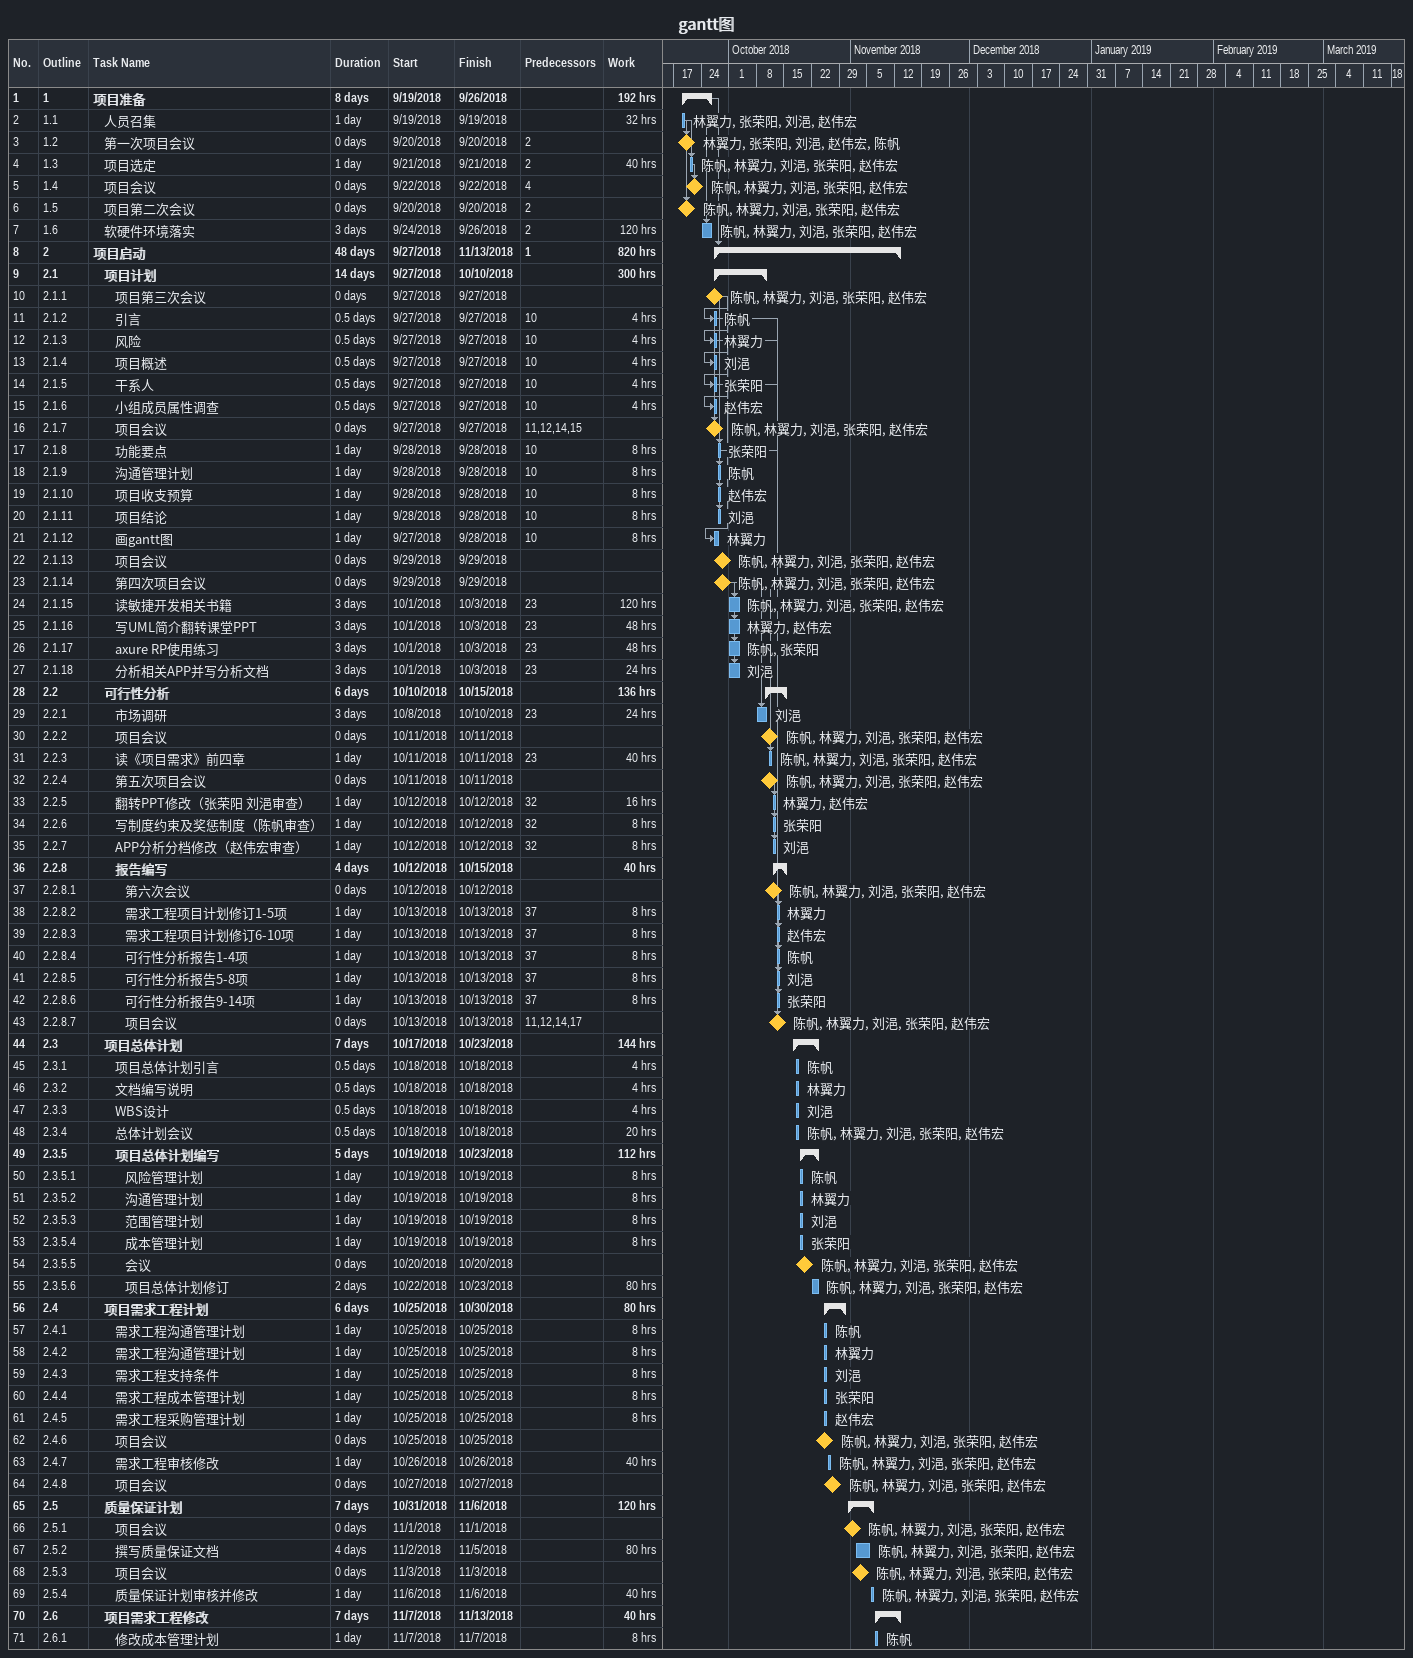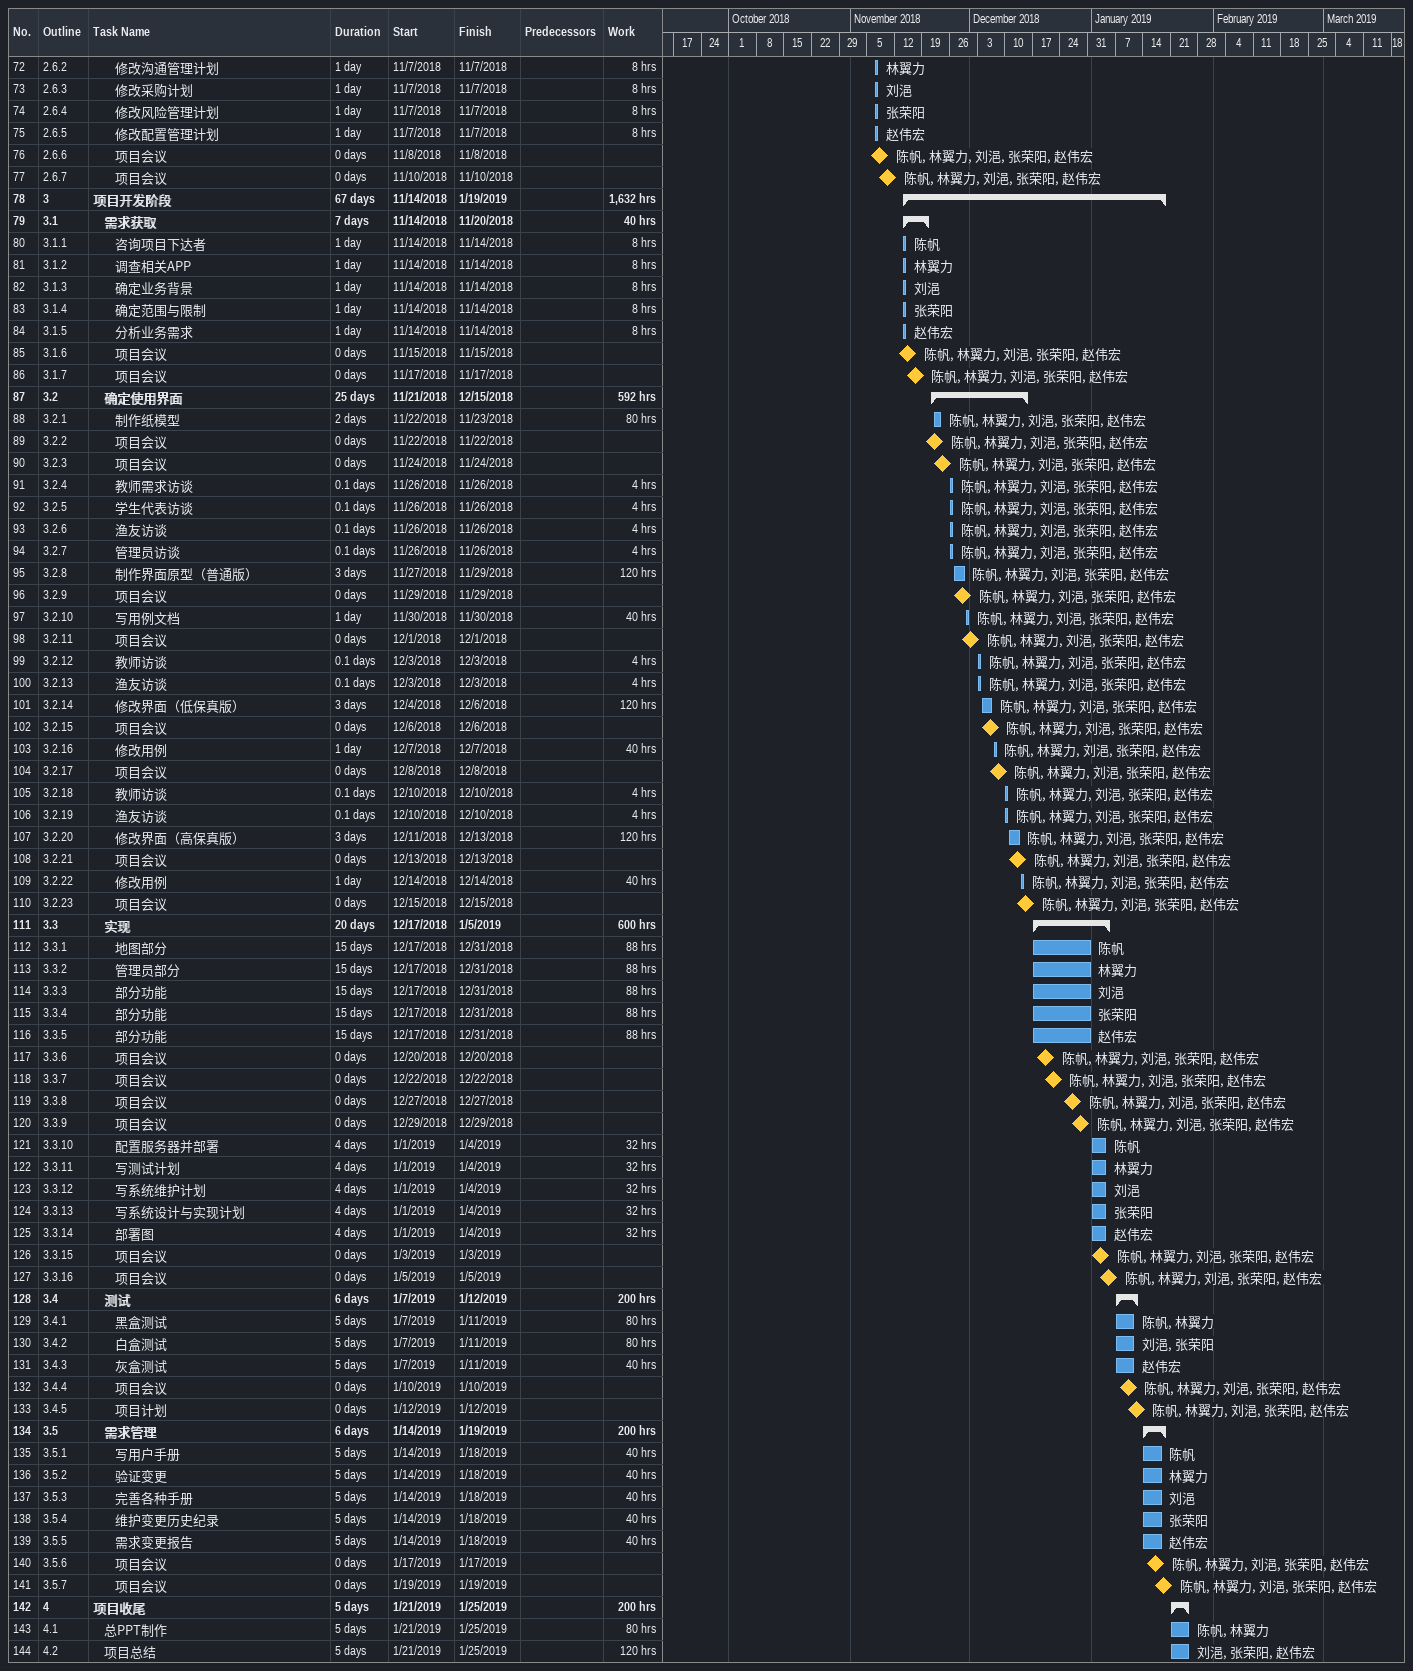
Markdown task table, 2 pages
gantt图

| ID | WBS | Task | Duration | Start | Finish | Predecessors | Resources | Work (h) |
|---|---|---|---|---|---|---|---|---|
| 1 | 1 | **项目准备** | 8d | 2018-09-19 | 2018-09-26 |  |  | 192 |
| 2 | 1.1 | 人员召集 | 1d | 2018-09-19 | 2018-09-19 |  | 林翼力, 张荣阳, 刘浥, 赵伟宏 | 32 |
| 3 | 1.2 | 第一次项目会议 | 0d | 2018-09-20 | 2018-09-20 | 2 | 林翼力, 张荣阳, 刘浥, 赵伟宏, 陈帆 |  |
| 4 | 1.3 | 项目选定 | 1d | 2018-09-21 | 2018-09-21 | 2 | 陈帆, 林翼力, 刘浥, 张荣阳, 赵伟宏 | 40 |
| 5 | 1.4 | 项目会议 | 0d | 2018-09-22 | 2018-09-22 | 4 | 陈帆, 林翼力, 刘浥, 张荣阳, 赵伟宏 |  |
| 6 | 1.5 | 项目第二次会议 | 0d | 2018-09-20 | 2018-09-20 | 2 | 陈帆, 林翼力, 刘浥, 张荣阳, 赵伟宏 |  |
| 7 | 1.6 | 软硬件环境落实 | 3d | 2018-09-24 | 2018-09-26 | 2 | 陈帆, 林翼力, 刘浥, 张荣阳, 赵伟宏 | 120 |
| 8 | 2 | **项目启动** | 48d | 2018-09-27 | 2018-11-13 | 1 |  | 820 |
| 9 | 2.1 | **项目计划** | 14d | 2018-09-27 | 2018-10-10 |  |  | 300 |
| 10 | 2.1.1 | 项目第三次会议 | 0d | 2018-09-27 | 2018-09-27 |  | 陈帆, 林翼力, 刘浥, 张荣阳, 赵伟宏 |  |
| 11 | 2.1.2 | 引言 | 0.5d | 2018-09-27 | 2018-09-27 | 10 | 陈帆 | 4 |
| 12 | 2.1.3 | 风险 | 0.5d | 2018-09-27 | 2018-09-27 | 10 | 林翼力 | 4 |
| 13 | 2.1.4 | 项目概述 | 0.5d | 2018-09-27 | 2018-09-27 | 10 | 刘浥 | 4 |
| 14 | 2.1.5 | 干系人 | 0.5d | 2018-09-27 | 2018-09-27 | 10 | 张荣阳 | 4 |
| 15 | 2.1.6 | 小组成员属性调查 | 0.5d | 2018-09-27 | 2018-09-27 | 10 | 赵伟宏 | 4 |
| 16 | 2.1.7 | 项目会议 | 0d | 2018-09-27 | 2018-09-27 | 11, 12, 14, 15 | 陈帆, 林翼力, 刘浥, 张荣阳, 赵伟宏 |  |
| 17 | 2.1.8 | 功能要点 | 1d | 2018-09-28 | 2018-09-28 | 10 | 张荣阳 | 8 |
| 18 | 2.1.9 | 沟通管理计划 | 1d | 2018-09-28 | 2018-09-28 | 10 | 陈帆 | 8 |
| 19 | 2.1.10 | 项目收支预算 | 1d | 2018-09-28 | 2018-09-28 | 10 | 赵伟宏 | 8 |
| 20 | 2.1.11 | 项目结论 | 1d | 2018-09-28 | 2018-09-28 | 10 | 刘浥 | 8 |
| 21 | 2.1.12 | 画gantt图 | 1d | 2018-09-27 | 2018-09-28 | 10 | 林翼力 | 8 |
| 22 | 2.1.13 | 项目会议 | 0d | 2018-09-29 | 2018-09-29 |  | 陈帆, 林翼力, 刘浥, 张荣阳, 赵伟宏 |  |
| 23 | 2.1.14 | 第四次项目会议 | 0d | 2018-09-29 | 2018-09-29 |  | 陈帆, 林翼力, 刘浥, 张荣阳, 赵伟宏 |  |
| 24 | 2.1.15 | 读敏捷开发相关书籍 | 3d | 2018-10-01 | 2018-10-03 | 23 | 陈帆, 林翼力, 刘浥, 张荣阳, 赵伟宏 | 120 |
| 25 | 2.1.16 | 写UML简介翻转课堂PPT | 3d | 2018-10-01 | 2018-10-03 | 23 | 林翼力, 赵伟宏 | 48 |
| 26 | 2.1.17 | axure RP使用练习 | 3d | 2018-10-01 | 2018-10-03 | 23 | 陈帆, 张荣阳 | 48 |
| 27 | 2.1.18 | 分析相关APP并写分析文档 | 3d | 2018-10-01 | 2018-10-03 | 23 | 刘浥 | 24 |
| 28 | 2.2 | **可行性分析** | 6d | 2018-10-10 | 2018-10-15 |  |  | 136 |
| 29 | 2.2.1 | 市场调研 | 3d | 2018-10-08 | 2018-10-10 | 23 | 刘浥 | 24 |
| 30 | 2.2.2 | 项目会议 | 0d | 2018-10-11 | 2018-10-11 |  | 陈帆, 林翼力, 刘浥, 张荣阳, 赵伟宏 |  |
| 31 | 2.2.3 | 读《项目需求》前四章 | 1d | 2018-10-11 | 2018-10-11 | 23 | 陈帆, 林翼力, 刘浥, 张荣阳, 赵伟宏 | 40 |
| 32 | 2.2.4 | 第五次项目会议 | 0d | 2018-10-11 | 2018-10-11 |  | 陈帆, 林翼力, 刘浥, 张荣阳, 赵伟宏 |  |
| 33 | 2.2.5 | 翻转PPT修改（张荣阳 刘浥审查） | 1d | 2018-10-12 | 2018-10-12 | 32 | 林翼力, 赵伟宏 | 16 |
| 34 | 2.2.6 | 写制度约束及奖惩制度（陈帆审查） | 1d | 2018-10-12 | 2018-10-12 | 32 | 张荣阳 | 8 |
| 35 | 2.2.7 | APP分析分档修改（赵伟宏审查） | 1d | 2018-10-12 | 2018-10-12 | 32 | 刘浥 | 8 |
| 36 | 2.2.8 | **报告编写** | 4d | 2018-10-12 | 2018-10-15 |  |  | 40 |
| 37 | 2.2.8.1 | 第六次会议 | 0d | 2018-10-12 | 2018-10-12 |  | 陈帆, 林翼力, 刘浥, 张荣阳, 赵伟宏 |  |
| 38 | 2.2.8.2 | 需求工程项目计划修订1-5项 | 1d | 2018-10-13 | 2018-10-13 | 37 | 林翼力 | 8 |
| 39 | 2.2.8.3 | 需求工程项目计划修订6-10项 | 1d | 2018-10-13 | 2018-10-13 | 37 | 赵伟宏 | 8 |
| 40 | 2.2.8.4 | 可行性分析报告1-4项 | 1d | 2018-10-13 | 2018-10-13 | 37 | 陈帆 | 8 |
| 41 | 2.2.8.5 | 可行性分析报告5-8项 | 1d | 2018-10-13 | 2018-10-13 | 37 | 刘浥 | 8 |
| 42 | 2.2.8.6 | 可行性分析报告9-14项 | 1d | 2018-10-13 | 2018-10-13 | 37 | 张荣阳 | 8 |
| 43 | 2.2.8.7 | 项目会议 | 0d | 2018-10-13 | 2018-10-13 | 11, 12, 14, 17 | 陈帆, 林翼力, 刘浥, 张荣阳, 赵伟宏 |  |
| 44 | 2.3 | **项目总体计划** | 7d | 2018-10-17 | 2018-10-23 |  |  | 144 |
| 45 | 2.3.1 | 项目总体计划引言 | 0.5d | 2018-10-18 | 2018-10-18 |  | 陈帆 | 4 |
| 46 | 2.3.2 | 文档编写说明 | 0.5d | 2018-10-18 | 2018-10-18 |  | 林翼力 | 4 |
| 47 | 2.3.3 | WBS设计 | 0.5d | 2018-10-18 | 2018-10-18 |  | 刘浥 | 4 |
| 48 | 2.3.4 | 总体计划会议 | 0.5d | 2018-10-18 | 2018-10-18 |  | 陈帆, 林翼力, 刘浥, 张荣阳, 赵伟宏 | 20 |
| 49 | 2.3.5 | **项目总体计划编写** | 5d | 2018-10-19 | 2018-10-23 |  |  | 112 |
| 50 | 2.3.5.1 | 风险管理计划 | 1d | 2018-10-19 | 2018-10-19 |  | 陈帆 | 8 |
| 51 | 2.3.5.2 | 沟通管理计划 | 1d | 2018-10-19 | 2018-10-19 |  | 林翼力 | 8 |
| 52 | 2.3.5.3 | 范围管理计划 | 1d | 2018-10-19 | 2018-10-19 |  | 刘浥 | 8 |
| 53 | 2.3.5.4 | 成本管理计划 | 1d | 2018-10-19 | 2018-10-19 |  | 张荣阳 | 8 |
| 54 | 2.3.5.5 | 会议 | 0d | 2018-10-20 | 2018-10-20 |  | 陈帆, 林翼力, 刘浥, 张荣阳, 赵伟宏 |  |
| 55 | 2.3.5.6 | 项目总体计划修订 | 2d | 2018-10-22 | 2018-10-23 |  | 陈帆, 林翼力, 刘浥, 张荣阳, 赵伟宏 | 80 |
| 56 | 2.4 | **项目需求工程计划** | 6d | 2018-10-25 | 2018-10-30 |  |  | 80 |
| 57 | 2.4.1 | 需求工程沟通管理计划 | 1d | 2018-10-25 | 2018-10-25 |  | 陈帆 | 8 |
| 58 | 2.4.2 | 需求工程沟通管理计划 | 1d | 2018-10-25 | 2018-10-25 |  | 林翼力 | 8 |
| 59 | 2.4.3 | 需求工程支持条件 | 1d | 2018-10-25 | 2018-10-25 |  | 刘浥 | 8 |
| 60 | 2.4.4 | 需求工程成本管理计划 | 1d | 2018-10-25 | 2018-10-25 |  | 张荣阳 | 8 |
| 61 | 2.4.5 | 需求工程采购管理计划 | 1d | 2018-10-25 | 2018-10-25 |  | 赵伟宏 | 8 |
| 62 | 2.4.6 | 项目会议 | 0d | 2018-10-25 | 2018-10-25 |  | 陈帆, 林翼力, 刘浥, 张荣阳, 赵伟宏 |  |
| 63 | 2.4.7 | 需求工程审核修改 | 1d | 2018-10-26 | 2018-10-26 |  | 陈帆, 林翼力, 刘浥, 张荣阳, 赵伟宏 | 40 |
| 64 | 2.4.8 | 项目会议 | 0d | 2018-10-27 | 2018-10-27 |  | 陈帆, 林翼力, 刘浥, 张荣阳, 赵伟宏 |  |
| 65 | 2.5 | **质量保证计划** | 7d | 2018-10-31 | 2018-11-06 |  |  | 120 |
| 66 | 2.5.1 | 项目会议 | 0d | 2018-11-01 | 2018-11-01 |  | 陈帆, 林翼力, 刘浥, 张荣阳, 赵伟宏 |  |
| 67 | 2.5.2 | 撰写质量保证文档 | 4d | 2018-11-02 | 2018-11-05 |  | 陈帆, 林翼力, 刘浥, 张荣阳, 赵伟宏 | 80 |
| 68 | 2.5.3 | 项目会议 | 0d | 2018-11-03 | 2018-11-03 |  | 陈帆, 林翼力, 刘浥, 张荣阳, 赵伟宏 |  |
| 69 | 2.5.4 | 质量保证计划审核并修改 | 1d | 2018-11-06 | 2018-11-06 |  | 陈帆, 林翼力, 刘浥, 张荣阳, 赵伟宏 | 40 |
| 70 | 2.6 | **项目需求工程修改** | 7d | 2018-11-07 | 2018-11-13 |  |  | 40 |
| 71 | 2.6.1 | 修改成本管理计划 | 1d | 2018-11-07 | 2018-11-07 |  | 陈帆 | 8 |
| 72 | 2.6.2 | 修改沟通管理计划 | 1d | 2018-11-07 | 2018-11-07 |  | 林翼力 | 8 |
| 73 | 2.6.3 | 修改采购计划 | 1d | 2018-11-07 | 2018-11-07 |  | 刘浥 | 8 |
| 74 | 2.6.4 | 修改风险管理计划 | 1d | 2018-11-07 | 2018-11-07 |  | 张荣阳 | 8 |
| 75 | 2.6.5 | 修改配置管理计划 | 1d | 2018-11-07 | 2018-11-07 |  | 赵伟宏 | 8 |
| 76 | 2.6.6 | 项目会议 | 0d | 2018-11-08 | 2018-11-08 |  | 陈帆, 林翼力, 刘浥, 张荣阳, 赵伟宏 |  |
| 77 | 2.6.7 | 项目会议 | 0d | 2018-11-10 | 2018-11-10 |  | 陈帆, 林翼力, 刘浥, 张荣阳, 赵伟宏 |  |
| 78 | 3 | **项目开发阶段** | 67d | 2018-11-14 | 2019-01-19 |  |  | 1632 |
| 79 | 3.1 | **需求获取** | 7d | 2018-11-14 | 2018-11-20 |  |  | 40 |
| 80 | 3.1.1 | 咨询项目下达者 | 1d | 2018-11-14 | 2018-11-14 |  | 陈帆 | 8 |
| 81 | 3.1.2 | 调查相关APP | 1d | 2018-11-14 | 2018-11-14 |  | 林翼力 | 8 |
| 82 | 3.1.3 | 确定业务背景 | 1d | 2018-11-14 | 2018-11-14 |  | 刘浥 | 8 |
| 83 | 3.1.4 | 确定范围与限制 | 1d | 2018-11-14 | 2018-11-14 |  | 张荣阳 | 8 |
| 84 | 3.1.5 | 分析业务需求 | 1d | 2018-11-14 | 2018-11-14 |  | 赵伟宏 | 8 |
| 85 | 3.1.6 | 项目会议 | 0d | 2018-11-15 | 2018-11-15 |  | 陈帆, 林翼力, 刘浥, 张荣阳, 赵伟宏 |  |
| 86 | 3.1.7 | 项目会议 | 0d | 2018-11-17 | 2018-11-17 |  | 陈帆, 林翼力, 刘浥, 张荣阳, 赵伟宏 |  |
| 87 | 3.2 | **确定使用界面** | 25d | 2018-11-21 | 2018-12-15 |  |  | 592 |
| 88 | 3.2.1 | 制作纸模型 | 2d | 2018-11-22 | 2018-11-23 |  | 陈帆, 林翼力, 刘浥, 张荣阳, 赵伟宏 | 80 |
| 89 | 3.2.2 | 项目会议 | 0d | 2018-11-22 | 2018-11-22 |  | 陈帆, 林翼力, 刘浥, 张荣阳, 赵伟宏 |  |
| 90 | 3.2.3 | 项目会议 | 0d | 2018-11-24 | 2018-11-24 |  | 陈帆, 林翼力, 刘浥, 张荣阳, 赵伟宏 |  |
| 91 | 3.2.4 | 教师需求访谈 | 0.1d | 2018-11-26 | 2018-11-26 |  | 陈帆, 林翼力, 刘浥, 张荣阳, 赵伟宏 | 4 |
| 92 | 3.2.5 | 学生代表访谈 | 0.1d | 2018-11-26 | 2018-11-26 |  | 陈帆, 林翼力, 刘浥, 张荣阳, 赵伟宏 | 4 |
| 93 | 3.2.6 | 渔友访谈 | 0.1d | 2018-11-26 | 2018-11-26 |  | 陈帆, 林翼力, 刘浥, 张荣阳, 赵伟宏 | 4 |
| 94 | 3.2.7 | 管理员访谈 | 0.1d | 2018-11-26 | 2018-11-26 |  | 陈帆, 林翼力, 刘浥, 张荣阳, 赵伟宏 | 4 |
| 95 | 3.2.8 | 制作界面原型（普通版） | 3d | 2018-11-27 | 2018-11-29 |  | 陈帆, 林翼力, 刘浥, 张荣阳, 赵伟宏 | 120 |
| 96 | 3.2.9 | 项目会议 | 0d | 2018-11-29 | 2018-11-29 |  | 陈帆, 林翼力, 刘浥, 张荣阳, 赵伟宏 |  |
| 97 | 3.2.10 | 写用例文档 | 1d | 2018-11-30 | 2018-11-30 |  | 陈帆, 林翼力, 刘浥, 张荣阳, 赵伟宏 | 40 |
| 98 | 3.2.11 | 项目会议 | 0d | 2018-12-01 | 2018-12-01 |  | 陈帆, 林翼力, 刘浥, 张荣阳, 赵伟宏 |  |
| 99 | 3.2.12 | 教师访谈 | 0.1d | 2018-12-03 | 2018-12-03 |  | 陈帆, 林翼力, 刘浥, 张荣阳, 赵伟宏 | 4 |
| 100 | 3.2.13 | 渔友访谈 | 0.1d | 2018-12-03 | 2018-12-03 |  | 陈帆, 林翼力, 刘浥, 张荣阳, 赵伟宏 | 4 |
| 101 | 3.2.14 | 修改界面（低保真版） | 3d | 2018-12-04 | 2018-12-06 |  | 陈帆, 林翼力, 刘浥, 张荣阳, 赵伟宏 | 120 |
| 102 | 3.2.15 | 项目会议 | 0d | 2018-12-06 | 2018-12-06 |  | 陈帆, 林翼力, 刘浥, 张荣阳, 赵伟宏 |  |
| 103 | 3.2.16 | 修改用例 | 1d | 2018-12-07 | 2018-12-07 |  | 陈帆, 林翼力, 刘浥, 张荣阳, 赵伟宏 | 40 |
| 104 | 3.2.17 | 项目会议 | 0d | 2018-12-08 | 2018-12-08 |  | 陈帆, 林翼力, 刘浥, 张荣阳, 赵伟宏 |  |
| 105 | 3.2.18 | 教师访谈 | 0.1d | 2018-12-10 | 2018-12-10 |  | 陈帆, 林翼力, 刘浥, 张荣阳, 赵伟宏 | 4 |
| 106 | 3.2.19 | 渔友访谈 | 0.1d | 2018-12-10 | 2018-12-10 |  | 陈帆, 林翼力, 刘浥, 张荣阳, 赵伟宏 | 4 |
| 107 | 3.2.20 | 修改界面（高保真版） | 3d | 2018-12-11 | 2018-12-13 |  | 陈帆, 林翼力, 刘浥, 张荣阳, 赵伟宏 | 120 |
| 108 | 3.2.21 | 项目会议 | 0d | 2018-12-13 | 2018-12-13 |  | 陈帆, 林翼力, 刘浥, 张荣阳, 赵伟宏 |  |
| 109 | 3.2.22 | 修改用例 | 1d | 2018-12-14 | 2018-12-14 |  | 陈帆, 林翼力, 刘浥, 张荣阳, 赵伟宏 | 40 |
| 110 | 3.2.23 | 项目会议 | 0d | 2018-12-15 | 2018-12-15 |  | 陈帆, 林翼力, 刘浥, 张荣阳, 赵伟宏 |  |
| 111 | 3.3 | **实现** | 20d | 2018-12-17 | 2019-01-05 |  |  | 600 |
| 112 | 3.3.1 | 地图部分 | 15d | 2018-12-17 | 2018-12-31 |  | 陈帆 | 88 |
| 113 | 3.3.2 | 管理员部分 | 15d | 2018-12-17 | 2018-12-31 |  | 林翼力 | 88 |
| 114 | 3.3.3 | 部分功能 | 15d | 2018-12-17 | 2018-12-31 |  | 刘浥 | 88 |
| 115 | 3.3.4 | 部分功能 | 15d | 2018-12-17 | 2018-12-31 |  | 张荣阳 | 88 |
| 116 | 3.3.5 | 部分功能 | 15d | 2018-12-17 | 2018-12-31 |  | 赵伟宏 | 88 |
| 117 | 3.3.6 | 项目会议 | 0d | 2018-12-20 | 2018-12-20 |  | 陈帆, 林翼力, 刘浥, 张荣阳, 赵伟宏 |  |
| 118 | 3.3.7 | 项目会议 | 0d | 2018-12-22 | 2018-12-22 |  | 陈帆, 林翼力, 刘浥, 张荣阳, 赵伟宏 |  |
| 119 | 3.3.8 | 项目会议 | 0d | 2018-12-27 | 2018-12-27 |  | 陈帆, 林翼力, 刘浥, 张荣阳, 赵伟宏 |  |
| 120 | 3.3.9 | 项目会议 | 0d | 2018-12-29 | 2018-12-29 |  | 陈帆, 林翼力, 刘浥, 张荣阳, 赵伟宏 |  |
| 121 | 3.3.10 | 配置服务器并部署 | 4d | 2019-01-01 | 2019-01-04 |  | 陈帆 | 32 |
| 122 | 3.3.11 | 写测试计划 | 4d | 2019-01-01 | 2019-01-04 |  | 林翼力 | 32 |
| 123 | 3.3.12 | 写系统维护计划 | 4d | 2019-01-01 | 2019-01-04 |  | 刘浥 | 32 |
| 124 | 3.3.13 | 写系统设计与实现计划 | 4d | 2019-01-01 | 2019-01-04 |  | 张荣阳 | 32 |
| 125 | 3.3.14 | 部署图 | 4d | 2019-01-01 | 2019-01-04 |  | 赵伟宏 | 32 |
| 126 | 3.3.15 | 项目会议 | 0d | 2019-01-03 | 2019-01-03 |  | 陈帆, 林翼力, 刘浥, 张荣阳, 赵伟宏 |  |
| 127 | 3.3.16 | 项目会议 | 0d | 2019-01-05 | 2019-01-05 |  | 陈帆, 林翼力, 刘浥, 张荣阳, 赵伟宏 |  |
| 128 | 3.4 | **测试** | 6d | 2019-01-07 | 2019-01-12 |  |  | 200 |
| 129 | 3.4.1 | 黑盒测试 | 5d | 2019-01-07 | 2019-01-11 |  | 陈帆, 林翼力 | 80 |
| 130 | 3.4.2 | 白盒测试 | 5d | 2019-01-07 | 2019-01-11 |  | 刘浥, 张荣阳 | 80 |
| 131 | 3.4.3 | 灰盒测试 | 5d | 2019-01-07 | 2019-01-11 |  | 赵伟宏 | 40 |
| 132 | 3.4.4 | 项目会议 | 0d | 2019-01-10 | 2019-01-10 |  | 陈帆, 林翼力, 刘浥, 张荣阳, 赵伟宏 |  |
| 133 | 3.4.5 | 项目计划 | 0d | 2019-01-12 | 2019-01-12 |  | 陈帆, 林翼力, 刘浥, 张荣阳, 赵伟宏 |  |
| 134 | 3.5 | **需求管理** | 6d | 2019-01-14 | 2019-01-19 |  |  | 200 |
| 135 | 3.5.1 | 写用户手册 | 5d | 2019-01-14 | 2019-01-18 |  | 陈帆 | 40 |
| 136 | 3.5.2 | 验证变更 | 5d | 2019-01-14 | 2019-01-18 |  | 林翼力 | 40 |
| 137 | 3.5.3 | 完善各种手册 | 5d | 2019-01-14 | 2019-01-18 |  | 刘浥 | 40 |
| 138 | 3.5.4 | 维护变更历史纪录 | 5d | 2019-01-14 | 2019-01-18 |  | 张荣阳 | 40 |
| 139 | 3.5.5 | 需求变更报告 | 5d | 2019-01-14 | 2019-01-18 |  | 赵伟宏 | 40 |
| 140 | 3.5.6 | 项目会议 | 0d | 2019-01-17 | 2019-01-17 |  | 陈帆, 林翼力, 刘浥, 张荣阳, 赵伟宏 |  |
| 141 | 3.5.7 | 项目会议 | 0d | 2019-01-19 | 2019-01-19 |  | 陈帆, 林翼力, 刘浥, 张荣阳, 赵伟宏 |  |
| 142 | 4 | **项目收尾** | 5d | 2019-01-21 | 2019-01-25 |  |  | 200 |
| 143 | 4.1 | 总PPT制作 | 5d | 2019-01-21 | 2019-01-25 |  | 陈帆, 林翼力 | 80 |
| 144 | 4.2 | 项目总结 | 5d | 2019-01-21 | 2019-01-25 |  | 刘浥, 张荣阳, 赵伟宏 | 120 |
